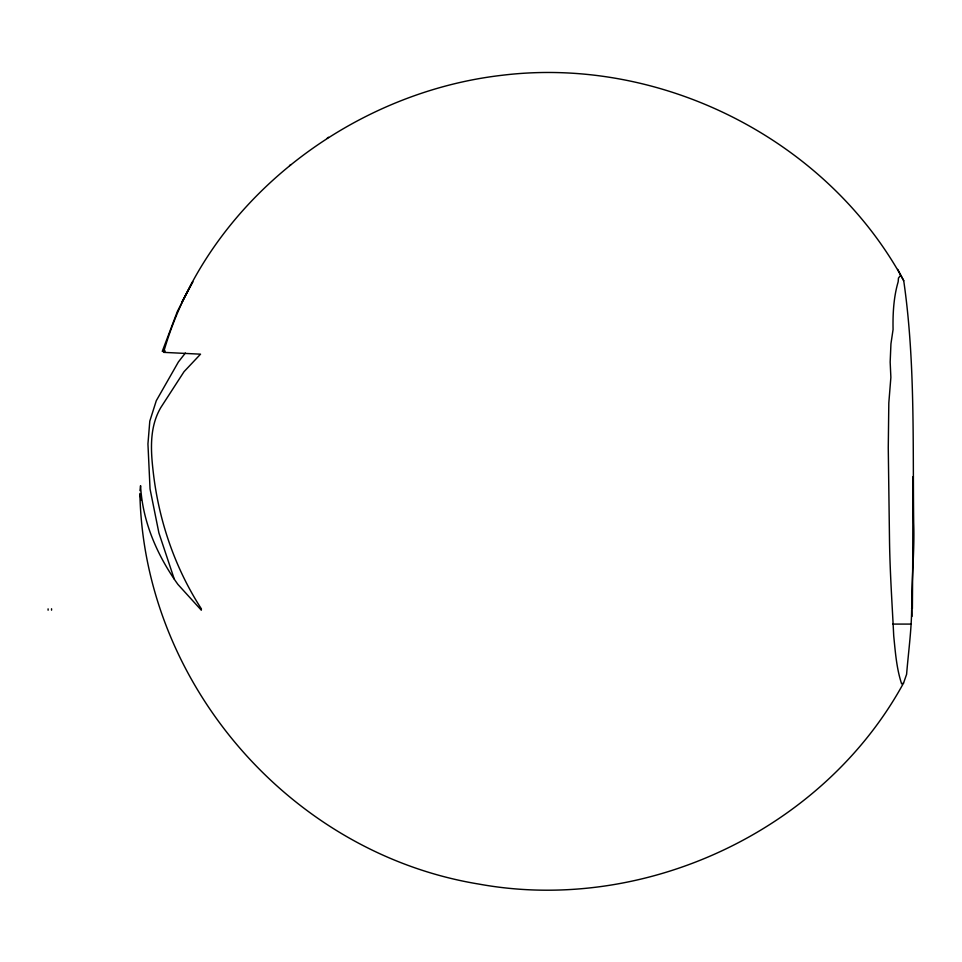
<?xml version="1.0" encoding="UTF-8"?>
<svg xmlns="http://www.w3.org/2000/svg" width="962" height="962" viewBox="0 0 962 962"><rect width="100%" height="100%" fill="white"/><g stroke="black" fill="none" stroke-linecap="round" stroke-linejoin="round"><path stroke-width="1.44" d="M51.551 610.173L51.563 608.778M139.887 493.386C143.735 684.006 290.921 853.378 479.028 884.102C644.287 914.177 822.883 830.879 903.546 683.08L906.601 674.302C908.32 653.126 911.447 630.387 911.627 610.028M139.971 490.68L140.572 485.678C142.448 521.584 157.179 555.447 177.922 584.415L201.323 610.185L201.371 608.85C174.302 566.943 158.201 518.783 152.922 469.264C150.601 448.352 149.771 426.322 160.822 407.539L184.031 371.681L200.529 354.172L163.576 352.357C206.289 202.645 349.543 92.677 502.284 75.252C661.303 55.844 827.248 139.526 903.715 280.688C915.307 360.702 912.673 442.328 913.684 523.136C914.814 554.28 910.713 585.341 912.012 616.45M181.686 302.333L192.797 281.71L177.417 311.339L162.253 351.395L165.296 351.046M185.365 353.042L178.403 361.952L156.289 400.709L149.795 421.152L147.944 443.939L150.048 488.985L158.91 532.96L174.23 578.992M289.526 165.536L290.885 164.574M327.26 138.119L328.499 137.253M903.546 683.08L901.586 683.838L900.769 681.108C896.416 666.738 895.249 651.058 893.722 635.87C892.147 603.92 889.934 572.005 889.501 539.995L888.263 447.763L888.816 402.922L890.872 377.381L890.163 362.073L890.944 343.831L893.073 329.497C892.736 313.552 893.686 296.933 898.171 281.782L898.46 278.09L900.276 275.757L901.105 275.853L903.715 280.688M913.407 476.827L912.866 476.827A204.136 2.237 90 0 1 912.673 567.183L912.385 608.633L911.543 608.633M892.832 624.085L910.834 624.085M901.105 275.853L897.75 269.396M140.211 494.684L141.017 500.408M48.1 608.874L48.112 610.209"/></g></svg>
